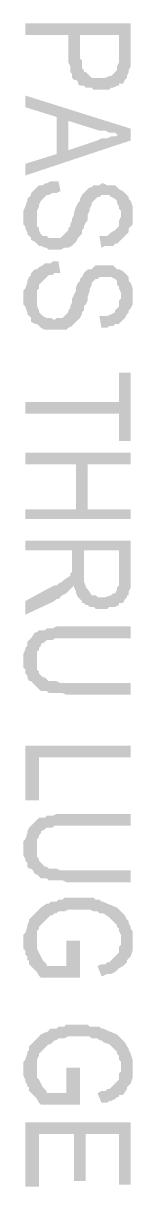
# Model space of a CAD drawing. Header units: inches. Extents: x -186 to 186, y -282 to 282.
# Drawn here: x 37.89 to 39.96, y -29.37 to -7.3 of the extents above; entities that cross this region are included whole.
import ezdxf

# ---------------------------------------------------------------- set-up
doc = ezdxf.new("R2010")
doc.units = ezdxf.units.IN
doc.header["$MEASUREMENT"] = 0
doc.layers.add('H', color=7, linetype='CONTINUOUS', lineweight=100)

msp = doc.modelspace()

# ---------------------------------------------------------------- hatches: boundary and pattern name
at = {"layer": 'H', "linetype": 'Continuous'}
for points in [[(39.926, -7.926), (39.926, -7.296), (37.926, -7.296), (37.926, -7.519), (38.741, -7.519), (38.741, -8.037), (38.778, -8.111), (38.778, -8.185), (38.778, -8.222), (38.815, -8.259), (38.815, -8.333), (38.852, -8.37), (38.889, -8.37), (38.926, -8.407), (38.926, -8.444), (38.963, -8.481), (38.963, -7.519), (39.704, -7.519), (39.704, -8.481), (39.704, -8.444), (39.778, -8.444), (39.815, -8.37), (39.852, -8.333), (39.852, -8.296), (39.889, -8.222), (39.889, -8.185), (39.926, -8.111), (39.926, -8.074), (39.926, -8)], [(39.704, -8.481), (39.704, -7.963), (39.704, -8.037), (39.667, -8.111), (39.667, -8.148), (39.667, -8.185), (39.63, -8.222), (39.593, -8.259), (39.556, -8.296), (39.519, -8.296), (39.444, -8.333), (39.407, -8.333), (39.259, -8.333), (39.185, -8.333), (39.148, -8.296), (39.111, -8.259), (39.074, -8.222), (39.037, -8.222), (39.037, -8.185), (39, -8.148), (39, -8.074), (39, -8), (38.963, -7.963), (38.963, -7.519), (38.963, -8.481), (39.037, -8.481), (39.074, -8.519), (39.111, -8.519), (39.185, -8.519), (39.222, -8.556), (39.296, -8.556), (39.37, -8.556), (39.444, -8.556), (39.519, -8.556), (39.556, -8.519), (39.593, -8.519), (39.667, -8.481)], [(39.926, -9.519), (39.926, -9.296), (37.926, -8.667), (37.926, -8.889), (38.519, -9.074), (38.519, -9.778), (38.741, -9.148), (39.333, -9.333), (39.37, -9.333), (39.444, -9.333), (39.519, -9.37), (39.556, -9.37), (39.63, -9.37), (39.667, -9.407), (39.704, -9.407)], [(39.926, -9.519), (39.704, -9.407), (39.63, -9.444), (39.593, -9.444), (39.556, -9.444), (39.481, -9.481), (39.444, -9.481), (39.37, -9.481), (39.296, -9.519), (38.741, -9.704), (38.741, -9.148), (38.519, -9.778), (37.926, -9.963), (37.926, -10.185)], [(39.963, -10.926), (39.963, -10.852), (39.963, -10.778), (39.926, -10.667), (39.889, -10.63), (39.889, -10.593), (39.852, -10.556), (39.815, -10.519), (39.778, -10.481), (39.704, -10.444), (39.667, -10.407), (39.63, -10.37), (39.593, -10.37), (39.519, -10.37), (39.481, -10.37), (39.407, -10.333), (39.37, -10.333), (39.333, -10.37), (39.259, -10.37), (39.222, -10.37), (39.185, -10.407), (39.148, -10.407), (39.111, -10.444), (39.074, -10.481), (39.037, -10.519), (39, -10.556), (38.963, -10.63), (38.963, -10.667), (38.926, -10.704), (38.889, -10.778), (38.852, -10.889), (38.852, -10.926), (38.815, -11), (38.815, -11.037), (38.778, -11.111), (38.778, -11.148), (38.741, -11.185), (38.741, -11.222), (38.704, -11.259), (38.667, -11.296), (38.63, -11.333), (38.593, -11.37), (38.519, -11.37), (38.481, -11.37), (38.407, -11.37), (38.37, -11.37), (38.333, -11.333), (38.259, -11.333), (38.222, -11.296), (38.185, -11.222), (38.185, -11.185), (38.148, -11.148), (38.148, -11.111), (38.148, -11.037), (38.148, -10.963), (38.111, -10.444), (38.074, -10.481), (38.037, -10.519), (38.037, -10.556), (38, -10.593), (37.963, -10.63), (37.963, -10.667), (37.926, -10.778), (37.889, -10.852), (37.889, -10.889), (37.889, -10.963), (37.889, -11.037), (37.889, -11.111), (37.926, -11.148), (37.926, -11.185), (37.963, -11.259), (37.963, -11.296), (38, -11.333), (38.037, -11.37), (38.037, -11.407), (38.111, -11.444), (38.148, -11.481), (38.185, -11.519), (38.222, -11.519), (38.296, -11.556), (38.333, -11.556), (38.37, -11.593), (38.593, -11.593), (38.667, -11.556), (38.704, -11.556), (38.741, -11.556), (38.815, -11.519), (38.852, -11.481), (38.889, -11.444), (38.926, -11.37), (38.963, -11.333), (39, -11.296), (39, -11.222), (39.037, -11.185), (39.037, -11.148), (39.074, -11.074), (39.111, -11.037), (39.111, -10.963), (39.111, -10.926), (39.148, -10.852), (39.148, -10.815), (39.185, -10.741), (39.185, -10.704), (39.222, -10.667), (39.259, -10.63), (39.296, -10.593), (39.333, -10.593), (39.37, -10.556), (39.481, -10.556), (39.519, -10.556), (39.556, -10.593), (39.63, -10.63), (39.667, -10.667), (39.667, -10.704), (39.704, -10.778), (39.704, -10.815), (39.741, -10.852), (39.741, -10.926), (39.741, -11.407), (39.778, -11.37), (39.815, -11.333), (39.852, -11.296), (39.889, -11.259), (39.889, -11.185), (39.926, -11.148), (39.963, -11.111), (39.963, -11.037), (39.963, -11)], [(38.593, -10.481), (38.556, -10.296), (38.444, -10.296), (38.407, -10.296), (38.333, -10.333), (38.296, -10.333), (38.259, -10.37), (38.185, -10.37), (38.148, -10.407), (38.111, -10.444), (38.148, -10.963), (38.148, -10.889), (38.148, -10.852), (38.185, -10.778), (38.185, -10.741), (38.222, -10.667), (38.259, -10.63), (38.296, -10.593), (38.333, -10.556), (38.37, -10.556), (38.444, -10.519), (38.481, -10.519), (38.519, -10.519)], [(39.741, -11.407), (39.741, -10.926), (39.741, -10.963), (39.704, -11.037), (39.704, -11.111), (39.704, -11.148), (39.667, -11.185), (39.63, -11.222), (39.556, -11.259), (39.481, -11.333), (39.407, -11.333), (39.333, -11.333), (39.37, -11.556), (39.444, -11.519), (39.481, -11.519), (39.519, -11.519), (39.593, -11.519), (39.63, -11.481), (39.667, -11.481), (39.704, -11.444)], [(39.963, -12.481), (39.963, -12.37), (39.963, -12.333), (39.926, -12.222), (39.889, -12.185), (39.889, -12.111), (39.852, -12.074), (39.815, -12.037), (39.778, -12), (39.704, -11.963), (39.667, -11.963), (39.63, -11.926), (39.593, -11.889), (39.519, -11.889), (39.481, -11.889), (39.407, -11.889), (39.37, -11.889), (39.333, -11.889), (39.259, -11.889), (39.222, -11.926), (39.185, -11.963), (39.148, -11.963), (39.111, -11.963), (39.074, -12), (39.037, -12.037), (39, -12.111), (38.963, -12.148), (38.963, -12.185), (38.926, -12.222), (38.889, -12.296), (38.889, -12.37), (38.852, -12.444), (38.815, -12.519), (38.815, -12.593), (38.778, -12.667), (38.778, -12.704), (38.741, -12.741), (38.741, -12.778), (38.667, -12.852), (38.63, -12.889), (38.593, -12.889), (38.519, -12.889), (38.481, -12.926), (38.407, -12.889), (38.37, -12.889), (38.333, -12.889), (38.259, -12.852), (38.222, -12.815), (38.185, -12.778), (38.185, -12.741), (38.148, -12.667), (38.148, -12.63), (38.148, -12.556), (38.148, -12.519), (38.111, -11.963), (38.037, -12.037), (38.037, -12.074), (38, -12.111), (37.963, -12.185), (37.963, -12.222), (37.926, -12.333), (37.889, -12.37), (37.889, -12.444), (37.889, -12.481), (37.889, -12.519), (37.889, -12.556), (37.889, -12.63), (37.926, -12.667), (37.963, -12.778), (37.963, -12.815), (38, -12.852), (38.037, -12.889), (38.037, -12.963), (38.111, -13), (38.148, -13), (38.185, -13.037), (38.222, -13.074), (38.296, -13.111), (38.333, -13.111), (38.37, -13.111), (38.593, -13.111), (38.667, -13.111), (38.704, -13.111), (38.741, -13.074), (38.815, -13.037), (38.852, -13), (38.889, -12.963), (38.926, -12.926), (38.963, -12.889), (39, -12.815), (39, -12.778), (39.037, -12.741), (39.037, -12.667), (39.074, -12.63), (39.111, -12.556), (39.111, -12.481), (39.148, -12.37), (39.148, -12.333), (39.185, -12.259), (39.185, -12.222), (39.222, -12.185), (39.259, -12.148), (39.296, -12.148), (39.333, -12.111), (39.37, -12.111), (39.481, -12.111), (39.519, -12.111), (39.556, -12.111), (39.63, -12.148), (39.667, -12.185), (39.667, -12.222), (39.667, -12.259), (39.704, -12.296), (39.704, -12.333), (39.741, -12.407), (39.741, -12.481), (39.741, -12.963), (39.778, -12.926), (39.815, -12.889), (39.852, -12.815), (39.889, -12.778), (39.889, -12.741), (39.926, -12.704), (39.963, -12.63), (39.963, -12.593), (39.963, -12.519)], [(38.593, -12.037), (38.556, -11.815), (38.444, -11.815), (38.407, -11.852), (38.333, -11.852), (38.296, -11.852), (38.259, -11.889), (38.185, -11.926), (38.148, -11.963), (38.111, -11.963), (38.148, -12.519), (38.148, -12.481), (38.148, -12.444), (38.148, -12.37), (38.185, -12.333), (38.185, -12.259), (38.222, -12.222), (38.259, -12.185), (38.296, -12.148), (38.333, -12.111), (38.37, -12.074), (38.444, -12.074), (38.481, -12.037), (38.519, -12.037)], [(39.741, -12.963), (39.741, -12.481), (39.741, -12.519), (39.704, -12.556), (39.704, -12.63), (39.704, -12.667), (39.667, -12.704), (39.63, -12.741), (39.63, -12.778), (39.556, -12.815), (39.481, -12.852), (39.407, -12.852), (39.333, -12.852), (39.37, -13.074), (39.444, -13.074), (39.481, -13.074), (39.519, -13.037), (39.593, -13.037), (39.63, -13), (39.667, -13), (39.704, -13)], [(39.926, -15.222), (39.926, -13.926), (39.704, -13.926), (39.704, -14.481), (37.926, -14.481), (37.926, -14.704), (39.704, -14.704), (39.704, -15.222)], [(39.926, -15.667), (39.926, -15.444), (37.926, -15.444), (37.926, -15.667), (38.889, -15.667), (38.889, -16.519), (39.111, -15.667)], [(39.926, -16.704), (39.926, -16.519), (39.111, -16.519), (39.111, -15.667), (38.889, -16.519), (37.926, -16.519), (37.926, -16.704)], [(39.926, -17.815), (39.926, -17.111), (37.926, -17.111), (37.926, -17.296), (38.815, -17.296), (38.815, -17.556), (38.852, -17.963), (38.852, -18), (38.889, -18.074), (38.889, -18.111), (38.926, -18.185), (38.963, -18.222), (39, -18.259), (39, -18.296), (39.037, -18.296), (39.037, -17.296), (39.704, -17.296), (39.704, -17.815), (39.704, -18.296), (39.778, -18.296), (39.815, -18.222), (39.852, -18.185), (39.852, -18.148), (39.889, -18.148), (39.889, -18.111), (39.889, -18.074), (39.926, -18), (39.926, -17.889)], [(39.704, -18.296), (39.704, -17.815), (39.704, -17.889), (39.704, -17.963), (39.667, -18), (39.667, -18.037), (39.63, -18.111), (39.593, -18.111), (39.556, -18.148), (39.444, -18.185), (39.296, -18.185), (39.259, -18.148), (39.185, -18.148), (39.111, -18.037), (39.074, -18), (39.074, -17.963), (39.037, -17.889), (39.037, -17.296), (39.037, -18.296), (39.074, -18.333), (39.111, -18.333), (39.148, -18.37), (39.222, -18.37), (39.259, -18.407), (39.481, -18.407), (39.519, -18.37), (39.593, -18.37), (39.63, -18.37), (39.704, -18.333)], [(38.852, -17.963), (38.815, -17.556), (38.815, -17.63), (38.815, -17.704), (38.778, -17.741), (38.778, -17.778), (38.667, -17.852), (38.63, -17.889), (38.556, -17.926), (38.519, -17.963), (38.481, -17.963), (38.407, -18), (38.333, -18.037), (37.926, -18.259), (37.926, -18.519), (38.481, -18.259), (38.519, -18.222), (38.556, -18.222), (38.593, -18.185), (38.63, -18.148), (38.704, -18.111), (38.815, -18)], [(39.926, -18.963), (39.926, -18.741), (38.63, -18.741), (38.556, -18.741), (38.519, -18.741), (38.444, -18.778), (38.37, -18.778), (38.333, -18.778), (38.296, -18.815), (38.222, -18.815), (38.185, -18.815), (38.148, -18.852), (38.111, -18.852), (38.148, -19.37), (38.148, -19.333), (38.148, -19.296), (38.148, -19.222), (38.185, -19.185), (38.185, -19.148), (38.222, -19.111), (38.222, -19.074), (38.296, -19.037), (38.333, -19), (38.37, -19), (38.444, -19), (38.481, -18.963), (38.519, -18.963), (38.63, -18.963), (38.704, -18.963), (38.778, -18.963)], [(39.926, -20.037), (39.926, -19.815), (38.593, -19.815), (38.519, -19.778), (38.481, -19.778), (38.444, -19.778), (38.37, -19.778), (38.333, -19.741), (38.296, -19.704), (38.259, -19.704), (38.222, -19.667), (38.185, -19.63), (38.185, -19.593), (38.148, -19.556), (38.148, -19.481), (38.148, -19.444), (38.148, -19.37), (38.111, -18.852), (38.037, -18.963), (38, -19), (37.963, -19.037), (37.963, -19.111), (37.926, -19.148), (37.926, -19.185), (37.889, -19.259), (37.889, -19.333), (37.889, -19.37), (37.889, -19.407), (37.889, -19.444), (37.889, -19.519), (37.926, -19.556), (37.926, -19.63), (37.963, -19.667), (37.963, -19.704), (38, -19.778), (38.037, -19.778), (38.111, -19.852), (38.148, -19.889), (38.185, -19.926), (38.222, -19.963), (38.296, -19.963), (38.333, -19.963), (38.37, -20), (38.444, -20), (38.481, -20), (38.519, -20), (38.63, -20), (38.704, -20.037), (38.778, -20.037)], [(39.926, -21.222), (39.926, -21), (37.926, -21), (37.926, -22.037), (38.185, -22.037), (38.185, -21.222)], [(39.926, -23.593), (39.926, -23.37), (38.593, -23.37), (38.519, -23.333), (38.481, -23.333), (38.444, -23.333), (38.37, -23.333), (38.333, -23.296), (38.296, -23.296), (38.259, -23.259), (38.222, -23.222), (38.185, -23.185), (38.185, -23.148), (38.148, -23.111), (38.148, -23.037), (38.148, -23), (38.148, -22.926), (38.111, -22.444), (38.037, -22.519), (38, -22.556), (37.963, -22.63), (37.963, -22.667), (37.926, -22.778), (37.889, -22.815), (37.889, -22.889), (37.889, -22.963), (37.889, -23), (37.889, -23.074), (37.926, -23.148), (37.926, -23.185), (37.963, -23.222), (37.963, -23.296), (38, -23.333), (38.037, -23.333), (38.074, -23.37), (38.111, -23.444), (38.148, -23.444), (38.185, -23.481), (38.222, -23.519), (38.296, -23.519), (38.333, -23.519), (38.37, -23.556), (38.444, -23.556), (38.481, -23.556), (38.519, -23.556), (38.63, -23.556), (38.704, -23.593), (38.778, -23.593)], [(39.926, -22.519), (39.926, -22.296), (38.63, -22.296), (38.556, -22.296), (38.519, -22.296), (38.444, -22.333), (38.37, -22.333), (38.333, -22.333), (38.296, -22.37), (38.222, -22.37), (38.185, -22.37), (38.148, -22.407), (38.111, -22.444), (38.148, -22.926), (38.148, -22.889), (38.148, -22.852), (38.148, -22.778), (38.185, -22.741), (38.185, -22.704), (38.222, -22.667), (38.222, -22.63), (38.296, -22.593), (38.333, -22.556), (38.37, -22.556), (38.444, -22.556), (38.481, -22.519), (38.519, -22.519), (38.63, -22.519), (38.704, -22.519), (38.778, -22.519)], [(39.963, -24.704), (39.963, -24.593), (39.963, -24.519), (39.926, -24.481), (39.926, -24.444), (39.889, -24.37), (39.889, -24.333), (39.852, -24.296), (39.815, -24.222), (39.778, -24.185), (39.741, -24.148), (39.704, -24.111), (39.667, -24.074), (39.481, -24), (39.407, -23.963), (39.37, -23.963), (39.333, -23.926), (39.259, -23.926), (39.222, -23.889), (39.148, -23.889), (39.111, -23.889), (39, -23.889), (38.926, -23.889), (38.889, -23.889), (38.852, -23.889), (38.704, -23.889), (38.667, -23.889), (38.63, -23.926), (38.556, -23.926), (38.519, -23.963), (38.481, -23.963), (38.407, -23.963), (38.37, -24), (38.333, -24), (38.222, -24.074), (38.185, -24.111), (38.148, -24.148), (38.074, -24.222), (38.037, -24.259), (38, -24.296), (38, -24.333), (37.963, -24.407), (37.963, -24.444), (37.926, -24.556), (37.889, -24.593), (37.889, -24.667), (37.889, -24.704), (37.889, -24.741), (37.889, -24.815), (37.889, -24.852), (37.926, -24.889), (37.926, -24.963), (37.963, -25), (37.963, -25.074), (38, -25.074), (38, -25.148), (38.037, -25.185), (38.074, -25.222), (38.111, -25.259), (38.148, -25.296), (38.148, -24.704), (38.148, -24.63), (38.148, -24.593), (38.148, -24.519), (38.185, -24.481), (38.185, -24.444), (38.222, -24.407), (38.259, -24.37), (38.296, -24.333), (38.333, -24.296), (38.37, -24.259), (38.407, -24.222), (38.444, -24.222), (38.481, -24.185), (38.519, -24.185), (38.556, -24.148), (38.63, -24.148), (38.667, -24.148), (38.741, -24.111), (38.815, -24.111), (38.852, -24.111), (39, -24.111), (39.074, -24.111), (39.148, -24.111), (39.222, -24.148), (39.296, -24.148), (39.333, -24.185), (39.37, -24.185), (39.407, -24.185), (39.519, -24.259), (39.556, -24.296), (39.63, -24.37), (39.667, -24.407), (39.667, -24.444), (39.704, -24.481), (39.704, -24.519), (39.741, -24.593), (39.741, -24.704), (39.778, -25.185), (39.852, -25.111), (39.852, -25.074), (39.889, -25.037), (39.926, -25), (39.963, -24.889), (39.963, -24.815), (39.963, -24.778)], [(38.963, -25.407), (38.963, -24.704), (38.704, -24.704), (38.704, -25.185), (38.333, -25.185), (38.333, -25.148), (38.296, -25.111), (38.259, -25.074), (38.185, -24.926), (38.148, -24.852), (38.148, -24.815), (38.148, -24.778), (38.148, -24.704), (38.148, -25.296), (38.185, -25.37), (38.222, -25.407)], [(39.778, -25.185), (39.741, -24.704), (39.741, -24.778), (39.704, -24.815), (39.704, -24.852), (39.704, -24.926), (39.667, -24.963), (39.63, -25), (39.593, -25.037), (39.556, -25.074), (39.519, -25.111), (39.481, -25.111), (39.444, -25.148), (39.37, -25.148), (39.296, -25.185), (39.37, -25.37), (39.407, -25.37), (39.481, -25.333), (39.519, -25.333), (39.556, -25.333), (39.63, -25.296), (39.667, -25.259), (39.704, -25.222)], [(39.963, -27.111), (39.963, -27), (39.963, -26.963), (39.926, -26.852), (39.889, -26.778), (39.889, -26.741), (39.852, -26.704), (39.815, -26.63), (39.778, -26.593), (39.741, -26.556), (39.704, -26.519), (39.667, -26.481), (39.481, -26.407), (39.407, -26.37), (39.37, -26.37), (39.333, -26.333), (39.259, -26.333), (39.222, -26.333), (39.148, -26.333), (39.111, -26.296), (39, -26.296), (38.926, -26.296), (38.889, -26.296), (38.852, -26.296), (38.704, -26.296), (38.667, -26.333), (38.63, -26.333), (38.556, -26.333), (38.519, -26.37), (38.481, -26.37), (38.407, -26.37), (38.37, -26.407), (38.333, -26.444), (38.296, -26.444), (38.222, -26.481), (38.185, -26.519), (38.074, -26.63), (38.037, -26.667), (38, -26.704), (38, -26.778), (37.963, -26.815), (37.963, -26.852), (37.926, -26.963), (37.889, -27), (37.889, -27.074), (37.889, -27.148), (37.889, -27.222), (37.889, -27.259), (37.926, -27.333), (37.926, -27.37), (37.963, -27.444), (37.963, -27.481), (38, -27.481), (38, -27.556), (38.037, -27.593), (38.074, -27.63), (38.111, -27.667), (38.148, -27.704), (38.148, -27.111), (38.148, -27.037), (38.148, -27), (38.148, -26.963), (38.185, -26.889), (38.185, -26.852), (38.222, -26.815), (38.259, -26.778), (38.296, -26.741), (38.333, -26.704), (38.37, -26.667), (38.407, -26.667), (38.444, -26.63), (38.481, -26.593), (38.519, -26.593), (38.556, -26.556), (38.63, -26.556), (38.667, -26.556), (38.741, -26.519), (38.815, -26.519), (38.852, -26.519), (39, -26.519), (39.074, -26.519), (39.148, -26.519), (39.185, -26.556), (39.222, -26.556), (39.296, -26.556), (39.333, -26.593), (39.37, -26.593), (39.407, -26.63), (39.519, -26.667), (39.556, -26.704), (39.63, -26.778), (39.667, -26.815), (39.667, -26.852), (39.704, -26.889), (39.704, -26.963), (39.741, -27), (39.741, -27.111), (39.778, -27.63), (39.852, -27.519), (39.852, -27.481), (39.889, -27.444), (39.926, -27.407), (39.963, -27.296), (39.963, -27.222), (39.963, -27.185)], [(38.963, -27.815), (38.963, -27.111), (38.704, -27.111), (38.704, -27.593), (38.333, -27.593), (38.333, -27.556), (38.296, -27.519), (38.259, -27.481), (38.185, -27.333), (38.148, -27.296), (38.148, -27.222), (38.148, -27.185), (38.148, -27.111), (38.148, -27.704), (38.185, -27.778), (38.222, -27.815)], [(39.778, -27.63), (39.741, -27.111), (39.741, -27.185), (39.704, -27.222), (39.704, -27.296), (39.704, -27.333), (39.667, -27.37), (39.63, -27.407), (39.593, -27.444), (39.556, -27.481), (39.519, -27.519), (39.481, -27.519), (39.444, -27.556), (39.37, -27.556), (39.296, -27.593), (39.37, -27.778), (39.407, -27.778), (39.481, -27.778), (39.519, -27.741), (39.556, -27.741), (39.63, -27.704), (39.667, -27.667), (39.704, -27.667), (39.704, -27.63)], [(39.926, -29.333), (39.926, -28.148), (37.926, -28.148), (37.926, -29.37), (38.185, -29.37), (38.185, -28.37), (38.852, -28.37), (38.852, -29.259), (39.074, -29.259), (39.074, -28.37), (39.704, -28.37), (39.704, -29.333)]]:
    msp.add_hatch(color=0, dxfattribs=at).paths.add_polyline_path(points)

doc.saveas('drawing.dxf')
